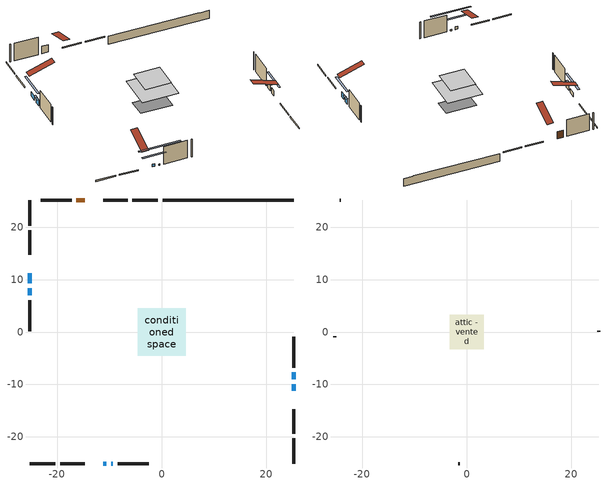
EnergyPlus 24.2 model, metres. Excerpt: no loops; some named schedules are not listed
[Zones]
conditioned space
 floor outside (Floor1 construction): -0.86,-0.86 -0.86,0.86 0.86,0.86 0.86,-0.86 z0.3
 floor adiabatic (AdiabaticFloorConstruction): -4.56,-4.56 -4.56,4.56 4.56,4.56 4.56,-4.56 z2.74
 floor foundation (Slab1 construction): -3.96,-2.29 -3.96,2.29 3.96,2.29 3.96,-2.29 z-1.93
 wall outside (RimJoist1 construction): -0.72,25.21 -5.59,25.21 / -25.21,-25.21 -20.33,-25.21 / -25.21,25.21 -25.21,20.33 / 25.21,-25.21 25.21,-20.33 z0.3:0.6
 wall outside (RimJoist2 construction): -6.52,25.21 -11.21,25.21 / -19.4,-25.21 -14.71,-25.21 / -25.21,19.4 -25.21,14.71 / 25.21,-19.4 25.21,-14.71 z0.3:0.6
 wall outside (AdiabaticWallConstruction 1): -14.74,25.21 -16.29,25.21 z0.3:2.33
 wall outside (AdiabaticWallConstruction): 25.21,-11.19 25.21,-9.94 z0.3:1.79; -11.19,-25.21 -10.55,-25.21 z0.3:1.05; -25.21,11.19 -25.21,9.29 z0.3:1.43; 25.21,-9.01 25.21,-7.72 z0.3:1.84; -25.21,8.37 -25.21,6.98 z0.3:1.96; -9.63,-25.21 -9.33,-25.21 z0.3:0.65
 wall outside (Wall1 construction): -17.22,25.21 -23.12,25.21 / -8.41,-25.21 -2.51,-25.21 / -25.21,6.05 -25.21,0.15 / 25.21,-6.79 25.21,-0.89 z0.3:5.18
 wall foundation (FoundationWall1 construction): 0.21,25.21,-1.93 0.21,25.21,0.3 22.71,25.21,0.3 22.71,25.21,0.26 25.21,25.21,0.26 25.21,25.21,-1.93
 window (WindowConstruction): 25.21,-11.18 25.21,-9.94 z0.3:1.79
 window (WindowConstruction 1): -11.18,-25.21 -10.55,-25.21 z0.3:1.05
 window (WindowConstruction 2): -25.21,11.18 -25.21,9.29 z0.3:1.43
 window (WindowConstruction 3): 25.21,-9.01 25.21,-7.72 z0.3:1.84
 window (WindowConstruction 4): -25.21,8.37 -25.21,6.98 z0.3:1.96
 window (WindowConstruction 5): -9.62,-25.21 -9.34,-25.21 z0.3:0.64
 door (Door): -14.74,25.21 -16.29,25.21 z0.3:2.33
 ceiling adiabatic (AdiabaticFloorConstruction): 4.56,-4.56 4.56,4.56 -4.56,4.56 -4.56,-4.56 z2.74
attic - vented
 floor to conditioned space (Floor2 construction Reversed): -3.26,-3.26 -3.26,3.26 3.26,3.26 3.26,-3.26 z5.18
 wall outside (Wall3 construction): -24.05,25.21 -24.28,25.21 / -1.58,-25.21 -1.35,-25.21 / -25.21,-0.78 -25.21,-1.01 / 25.21,0.04 25.21,0.27 z0.3:5.18
 roof outside (Roof1 construction): -13.81,25.21,5.18 -13.81,18.86,7.29 -12.14,18.86,7.29 -12.14,25.21,5.18; -12.11,-25.21,5.18 -12.11,-18.86,7.29 -13.79,-18.86,7.29 -13.79,-25.21,5.18; -25.21,12.11,5.18 -18.86,12.11,7.29 -18.86,13.79,7.29 -25.21,13.79,5.18; 25.21,-12.11,5.18 18.86,-12.11,7.29 18.86,-13.79,7.29 25.21,-13.79,5.18
shading: 25.21,-7.3 25.21,-13.82 25.62,-13.82 25.62,-7.3 z4.43; -7.91,-25.21 -13.82,-25.21 -13.82,-25.62 -7.91,-25.62 z3.69; -25.21,6.65 -25.21,13.82 -25.62,13.82 -25.62,6.65 z4.07; 25.21,-7.52 25.21,-9.21 25.62,-9.21 25.62,-7.52 z2.04; -25.21,6.78 -25.21,8.57 -25.62,8.57 -25.62,6.78 z2.16; -4.26,-25.21 -14.71,-25.21 -14.71,-25.62 -4.26,-25.62 z5.73
[Building]
Building 1: Terrain=Suburbs
[Site:Location]
Winnipeg Intl AP_MB: Latitude {deg}=49.91; Longitude {deg}=-97.24; Time Zone {hr}=-6; Elevation {m}=239; Keep Site Location Information=Yes
[Site:GroundTemperature:Shallow]
-2.46526, -5.11642, -5.32873, -4.07063, 0.979979, 6.00706, 10.3653, 13.1261, 13.3606, 11.1152, 6.8681, 1.99523
[Site:WaterMainsTemperature]
Calculation Method=Schedule; Temperature Schedule=mains temperature schedule
[Material] Roughness=Rough; Thermal Absorptance=0.9
Name | Thickness {m} | Conductivity {W/m-K} | Density {kg/m3} | Specific Heat {J/kg-K} | Solar Absorptance | Visible Absorptance
asphalt or fiberglass shingles | 0.00635 | 0.162714 | 1121.4 | 1465.45 | 0.84 | 0.84
ceiling loosefill ins | 0.254 | 0.0480833 | 16.02 | 1046.75 | 0.7 | 0.7
ceiling stud and cavity | 0.1397 | 0.521945 | 65.682 | 1177.47 | 0.7 | 0.7
concrete 4.0 in. | 0.1016 | 1.803125 | 2242.8 | 837.4 | 0.7 | 0.7
concrete 8.0 in. | 0.2032 | 1.803125 | 2242.8 | 837.4 | 0.7 | 0.7
door material | 0.04445 | 0.053851 | 512.64 | 1214.23 | 0.7 | 0.7
exterior vertical ins | 0.107219 | 0.029427 | 32.04 | 1214.23 | 0.7 | 0.7
floor covering | 0.0127 | 0.0433444 | 54.468 | 1339.84 | 0.6 | 0.6
floor rigid ins | 0.051816 | 0.029427 | 32.04 | 1214.23 | 0.7 | 0.7
floor rigid ins 1; wall rigid ins | 0.512978 | 0.029427 | 32.04 | 1214.23 | 0.7 | 0.7
floor stud and cavity | 0.1397 | 0.353874 | 92.3553 | 1139.71 | 0.7 | 0.7
floor stud and cavity 1 | 0.1397 | 1.75129 | 37.0049 | 1207.88 | 0.7 | 0.7
furniture material conditioned space 1 | 0.1524 | 0.115458 | 640.8 | 1214.23 | 0.6 | 0.6
gypsum board | 0.0127 | 0.160291 | 801 | 837.4 | 0.6 | 0.6
gypsum board 1 | 0.0127 | 0.160291 | 801 | 837.4 | 0.7 | 0.7
osb sheathing 0.5 in. | 0.0127 | 0.115458 | 512.64 | 1214.23 | 0.7 | 0.7
osb sheathing 0.75 in. | 0.01905 | 0.115458 | 512.64 | 1214.23 | 0.7 | 0.7
osb sheathing 2.0 in. | 0.0508 | 0.115458 | 512.64 | 1214.23 | 0.7 | 0.7
rim joist stud and cavity | 0.0508 | 0.0452492 | 125.044 | 1163.47 | 0.6 | 0.6
rim joist stud and cavity 1 | 0.0508 | 0.0291244 | 125.044 | 1163.47 | 0.6 | 0.6
wall stud and cavity | 0.1397 | 0.0785528 | 139.0536 | 1170.24 | 0.7 | 0.7
wall stud and cavity 1 | 0.0889 | 6.1454 | 50.32683 | 1063.81 | 0.6 | 0.6
wall stud and cavity 2 | 0.0889 | 0.380278 | 52.3479 | 1209.89 | 0.7 | 0.7
wall stud and cavity 3 | 0.0889 | 0.391764 | 83.0341 | 1211.67 | 0.7 | 0.7
wood siding | 0.0254 | 0.102417 | 544.68 | 1172.36 | 0.4 | 0.4
wood siding 1 | 0.00254 | 0.102417 | 544.68 | 1172.36 | 0.4 | 0.4
wood siding 2; wood siding 3; wood siding 4 | 0.0254 | 0.102417 | 544.68 | 1172.36 | 0.7 | 0.7
[WindowMaterial:SimpleGlazingSystem]
Name | U-Factor {W/m2-K} | Solar Heat Gain Coefficient
WindowMaterial | 2.12584 | 0.63
WindowMaterial 1 | 2.33536 | 0.56
WindowMaterial 2 | 2.19795 | 0.61
WindowMaterial 3 | 2.11733 | 0.63
WindowMaterial 4 | 2.10143 | 0.64
WindowMaterial 5 | 5.76658 | 0.53
[Construction]
AdiabaticFloorConstruction: floor stud and cavity 1, floor rigid ins 1, osb sheathing 0.75 in., floor covering
AdiabaticWallConstruction: wood siding 3, wall rigid ins, wall stud and cavity 2, gypsum board
AdiabaticWallConstruction 1: wood siding 4, wall rigid ins, wall stud and cavity 2, gypsum board
Door: door material
Floor1 construction: floor stud and cavity, floor rigid ins, osb sheathing 0.75 in., floor covering
Floor2 construction Reversed: gypsum board, ceiling stud and cavity, ceiling loosefill ins
FoundationWall1 construction: concrete 8.0 in., gypsum board 1
furniture construction conditioned space 1: furniture material conditioned space 1
PartitionWallConstruction: gypsum board, wall stud and cavity 3, gypsum board
RimJoist1 construction: wood siding 2, osb sheathing 2.0 in., rim joist stud and cavity
RimJoist2 construction: wood siding 2, osb sheathing 2.0 in., rim joist stud and cavity 1
Roof1 construction: asphalt or fiberglass shingles
Slab1 construction: concrete 4.0 in.
Wall1 construction: wood siding, osb sheathing 0.5 in., wall stud and cavity, gypsum board
Wall3 construction: wood siding 1, wall stud and cavity 1
WindowConstruction: WindowMaterial
WindowConstruction 1: WindowMaterial 1
WindowConstruction 2: WindowMaterial 2
WindowConstruction 3: WindowMaterial 3
WindowConstruction 4: WindowMaterial 4
WindowConstruction 5: WindowMaterial 5
[Zone] Multiplier=1; Part of Total Floor Area=Yes
Name | Volume {m3}
attic - vented | 14.5718
conditioned space | 298.1
[Space]
Name | Zone | Volume {m3}
attic - vented 1 | attic - vented | 14.5718
conditioned space 1 | conditioned space | 298.1
[ZoneInfiltration:EffectiveLeakageArea]
infil attic - vented 1: Zone or Space=attic - vented 1; Schedule=Always On Discrete; Effective Air Leakage Area {cm2}=1414.67; Stack Coefficient=0.000486203; Wind Coefficient=1.4898e-05
[ZoneMixing]
whole house fan mix: Zone or Space=attic - vented; Schedule=Always On Continuous; Design Flow Rate Calculation Method=Flow/Zone; Design Flow Rate {m3/s}=0; Source Zone or Space=conditioned space
[SurfaceProperty:ExposedFoundationPerimeter]
Slab1: Exposed Perimeter Calculation Method=TotalExposedPerimeter; Total Exposed Perimeter {m}=24.993
[InternalMass] Zone or ZoneList=conditioned space; Space or SpaceList=conditioned space 1
Name | Construction | Surface Area {m2}
furniture mass conditioned space 1 | furniture construction conditioned space 1 | 48.8799
partition wall mass | PartitionWallConstruction | 122.2
[Lights]
interior lighting: Zone or ZoneList or Space or SpaceList=conditioned space 1; Schedule=interior lighting schedule; Design Level Calculation Method=LightingLevel; Lighting Level {W}=343.2; Return Air Fraction=0; Fraction Radiant=0.6; Fraction Visible=0.2; Fraction Replaceable=1
[People]
occupants: Zone or ZoneList or Space or SpaceList=conditioned space 1; Number of People Schedule=occupants schedule; Number of People Calculation Method=People; Number of People=3; Fraction Radiant=0.314171; Sensible Heat Fraction=0.56303; Activity Level Schedule=occupants activity schedule; Carbon Dioxide Generation Rate {m3/s-W}=0; Enable ASHRAE 55 Comfort Warnings=No; Mean Radiant Temperature Calculation Type=EnclosureAveraged
[ElectricEquipment] Zone or ZoneList or Space or SpaceList=conditioned space 1; Design Level Calculation Method=EquipmentLevel
Name | Schedule | Design Level {W} | Fraction Latent | Fraction Radiant | Fraction Lost
clothes dryer | clothes dryer schedule | 140.772 | 0.015 | 0.081 | 0.85
clothes washer | clothes washer schedule | 32.1985 | 0.03 | 0.162 | 0.7
cooking range | cooking range schedule | 215.147 | 0.08 | 0.432 | 0.2
dishwasher | dishwasher schedule | 66.8632 | 0.3 | 0.18 | 0.4
fridge | fridge schedule | 72.9452 | 0 | 0.6 | 0
mech vent house fan | mech vent house fan schedule | 10 | 0 | 0 | 1
mech vent house fan cfis | mech vent house fan cfis schedule | 0 | 0 | 0 | 0
misc plug loads | misc plug loads schedule | 494.7 | 0.045 | 0.513 | 0.1
whole house fan | Always On Discrete | 0 | 0 | 0 | 1
[OtherEquipment] Zone or ZoneList or Space or SpaceList=conditioned space 1; Design Level Calculation Method=EquipmentLevel
Name | Fuel Type | Schedule | Design Level {W} | Fraction Latent | Fraction Radiant | Fraction Lost
clothes dryer 1 | Electricity | clothes dryer schedule | 0 | 0.015 | 0.081 | 0.85
cooking range 1 | Electricity | cooking range schedule | 0 | 0.08 | 0.432 | 0.2
general water use latent | None | general water use schedule | 62.594 | 1 | 0 | 0
general water use sensible | None | general water use schedule | -61.6891 | 0 | 0.6 | 0
mech vent house fan latent load | None | Always On Discrete | 0 | 1 | 0 | 0
mech vent house fan sensible load | None | Always On Discrete | 0 | 0 | 0 | 0
water heater energy adjustment1 | NaturalGas | Always On Discrete | 0.01 | 0 | 0 | 1
[ZoneInfiltration:DesignFlowRate] Zone or ZoneList or Space or SpaceList=conditioned space 1; Schedule=Always On Discrete; Design Flow Rate Calculation Method=Flow/Zone; Design Flow Rate {m3/s}=0
infil flow; natural vent flow; whole house fan flow
[AvailabilityManager:Scheduled]
furnace airloop Availability Manager: Schedule=Always On Discrete
[Foundation:Kiva]
Foundation Kiva 1: Initial Indoor Air Temperature {C}=21; Wall Height Above Grade {m}=0.300015; Wall Depth Below Slab {m}=0.2032; Custom Block Material Name 1=exterior vertical ins; Custom Block Depth 1 {m}=2.23001; Custom Block X Position 1 {m}=0.2159; Custom Block Z Position 1 {m}=0
[Foundation:Kiva:Settings]
Soil Conductivity {W/m-K}=0.849921; Soil Density {kg/m3}=1842.3; Soil Specific Heat {J/kg-K}=418.7; Ground Solar Absorptivity=0.9; Ground Thermal Absorptivity=0.9; Ground Surface Roughness {m}=0.03; Far-Field Width {m}=40; Deep-Ground Boundary Condition=ZeroFlux; Deep-Ground Depth {m}=40; Minimum Cell Dimension {m}=0.2; Maximum Cell Growth Coefficient=3; Simulation Timestep=Timestep
[Exterior:Lights]
exterior lighting: Schedule=exterior lighting schedule; Design Level {W}=75.6
[EnergyManagementSystem:GlobalVariable]
furnace_airloop_Fan_RTF
infil_program_Qfan
infil_program_Qinf
natural_vent_program_Qnv
natural_vent_program_Qwhf
[EnergyManagementSystem:Sensor]
Name | Output:Variable or Output:Meter Index Key | Output:Variable or Output:Meter
airflow_gain | infil flow | Infiltration Sensible Heat Gain Energy
airflow_gain_1 | natural vent flow | Infiltration Sensible Heat Gain Energy
airflow_gain_2 | whole house fan flow | Infiltration Sensible Heat Gain Energy
airflow_loss | infil flow | Infiltration Sensible Heat Loss Energy
airflow_loss_1 | natural vent flow | Infiltration Sensible Heat Loss Energy
airflow_loss_2 | whole house fan flow | Infiltration Sensible Heat Loss Energy
clg_load_cond |  | Cooling:EnergyTransfer:Zone:CONDITIONED SPACE
clg_sp_s; clg_sp_s_1 | cooling setpoint | Schedule Value
clothes_dryer_exhaust_0_sch_s | clothes dryer exhaust 0 schedule | Schedule Value
cool_season | cooling season schedule | Schedule Value
htg_load_cond |  | Heating:EnergyTransfer:Zone:CONDITIONED SPACE
htg_sp_s; htg_sp_s_1 | heating setpoint | Schedule Value
ig_ee_conv | clothes dryer | Electric Equipment Convective Heating Energy
ig_ee_conv_2 | cooking range | Electric Equipment Convective Heating Energy
ig_ee_conv_4 | fridge | Electric Equipment Convective Heating Energy
ig_ee_conv_5 | misc plug loads | Electric Equipment Convective Heating Energy
ig_ee_conv_6 | whole house fan | Electric Equipment Convective Heating Energy
ig_ee_rad | clothes dryer | Electric Equipment Radiant Heating Energy
ig_ee_rad_2 | cooking range | Electric Equipment Radiant Heating Energy
ig_ee_rad_4 | fridge | Electric Equipment Radiant Heating Energy
ig_ee_rad_5 | misc plug loads | Electric Equipment Radiant Heating Energy
ig_ee_rad_6 | whole house fan | Electric Equipment Radiant Heating Energy
ig_lgt_conv | interior lighting | Lights Convective Heating Energy
ig_lgt_rad | interior lighting | Lights Radiant Heating Energy
ig_lgt_vis | interior lighting | Lights Visible Radiation Heating Energy
ig_oe_conv | clothes dryer 1 | Other Equipment Convective Heating Energy
ig_oe_conv_1 | cooking range 1 | Other Equipment Convective Heating Energy
ig_oe_conv_2 | general water use latent | Other Equipment Convective Heating Energy
ig_oe_conv_3 | general water use sensible | Other Equipment Convective Heating Energy
ig_oe_conv_4 | water heater energy adjustment1 | Other Equipment Convective Heating Energy
ig_oe_rad | clothes dryer 1 | Other Equipment Radiant Heating Energy
ig_oe_rad_1 | cooking range 1 | Other Equipment Radiant Heating Energy
ig_oe_rad_2 | general water use latent | Other Equipment Radiant Heating Energy
ig_oe_rad_3 | general water use sensible | Other Equipment Radiant Heating Energy
ig_oe_rad_4 | water heater energy adjustment1 | Other Equipment Radiant Heating Energy
ig_ppl_conv | occupants | People Convective Heating Energy
ig_ppl_rad | occupants | People Radiant Heating Energy
im_conv | furniture mass conditioned space 1 | Surface Inside Face Convection Heat Gain Energy
im_conv_1 | partition wall mass | Surface Inside Face Convection Heat Gain Energy
im_ig | furniture mass conditioned space 1 | Surface Inside Face Internal Gains Radiation Heat Gain Energy
im_ig_1 | partition wall mass | Surface Inside Face Internal Gains Radiation Heat Gain Energy
im_lgt | furniture mass conditioned space 1 | Surface Inside Face Lights Radiation Heat Gain Energy
im_lgt_1 | partition wall mass | Surface Inside Face Lights Radiation Heat Gain Energy
im_sol | furniture mass conditioned space 1 | Surface Inside Face Solar Radiation Heat Gain Energy
im_sol_1 | partition wall mass | Surface Inside Face Solar Radiation Heat Gain Energy
im_surf | furniture mass conditioned space 1 | Surface Inside Face Net Surface Thermal Radiation Heat Gain Energy
im_surf_1 | partition wall mass | Surface Inside Face Net Surface Thermal Radiation Heat Gain Energy
mv_conv | mech vent house fan | Electric Equipment Convective Heating Energy
mv_conv_1 | mech vent house fan cfis | Electric Equipment Convective Heating Energy
mv_conv_2 | mech vent house fan latent load | Other Equipment Convective Heating Energy
mv_conv_3 | mech vent house fan sensible load | Other Equipment Convective Heating Energy
mv_rad | mech vent house fan | Electric Equipment Radiant Heating Energy
mv_rad_1 | mech vent house fan cfis | Electric Equipment Radiant Heating Energy
mv_rad_2 | mech vent house fan latent load | Other Equipment Radiant Heating Energy
mv_rad_3 | mech vent house fan sensible load | Other Equipment Radiant Heating Energy
natural_vent_s | natural vent schedule | Schedule Value
out_pb_s |  | Site Outdoor Air Barometric Pressure
out_wt_s |  | Site Outdoor Air Humidity Ratio
site_vw_s |  | Site Wind Speed
ss_back_out | Window1 | Surface Window Shortwave from Zone Back Out Window Heat Transfer Rate
ss_back_out_1 | Window2 | Surface Window Shortwave from Zone Back Out Window Heat Transfer Rate
ss_back_out_2 | Window3 | Surface Window Shortwave from Zone Back Out Window Heat Transfer Rate
ss_back_out_3 | Window5 | Surface Window Shortwave from Zone Back Out Window Heat Transfer Rate
ss_back_out_4 | Window6 | Surface Window Shortwave from Zone Back Out Window Heat Transfer Rate
ss_back_out_5 | Window7 | Surface Window Shortwave from Zone Back Out Window Heat Transfer Rate
ss_conv | Door1 | Surface Inside Face Convection Heat Gain Energy
ss_conv_1 | Window1 | Surface Inside Face Convection Heat Gain Energy
ss_conv_2 | Window2 | Surface Inside Face Convection Heat Gain Energy
ss_conv_3 | Window3 | Surface Inside Face Convection Heat Gain Energy
ss_conv_4 | Window5 | Surface Inside Face Convection Heat Gain Energy
ss_conv_5 | Window6 | Surface Inside Face Convection Heat Gain Energy
ss_conv_6 | Window7 | Surface Inside Face Convection Heat Gain Energy
ss_ig | Door1 | Surface Inside Face Internal Gains Radiation Heat Gain Energy
ss_ig_1 | Window1 | Surface Inside Face Internal Gains Radiation Heat Gain Energy
ss_ig_2 | Window2 | Surface Inside Face Internal Gains Radiation Heat Gain Energy
ss_ig_3 | Window3 | Surface Inside Face Internal Gains Radiation Heat Gain Energy
ss_ig_4 | Window5 | Surface Inside Face Internal Gains Radiation Heat Gain Energy
ss_ig_5 | Window6 | Surface Inside Face Internal Gains Radiation Heat Gain Energy
ss_ig_6 | Window7 | Surface Inside Face Internal Gains Radiation Heat Gain Energy
ss_lgt | Door1 | Surface Inside Face Lights Radiation Heat Gain Energy
ss_sol | Door1 | Surface Inside Face Solar Radiation Heat Gain Energy
ss_surf | Door1 | Surface Inside Face Net Surface Thermal Radiation Heat Gain Energy
ss_surf_1 | Window1 | Surface Inside Face Net Surface Thermal Radiation Heat Gain Energy
ss_surf_2 | Window2 | Surface Inside Face Net Surface Thermal Radiation Heat Gain Energy
ss_surf_3 | Window3 | Surface Inside Face Net Surface Thermal Radiation Heat Gain Energy
ss_surf_4 | Window5 | Surface Inside Face Net Surface Thermal Radiation Heat Gain Energy
ss_surf_5 | Window6 | Surface Inside Face Net Surface Thermal Radiation Heat Gain Energy
ss_surf_6 | Window7 | Surface Inside Face Net Surface Thermal Radiation Heat Gain Energy
ss_trans_in | Window1 | Surface Window Transmitted Solar Radiation Rate
ss_trans_in_1 | Window2 | Surface Window Transmitted Solar Radiation Rate
ss_trans_in_2 | Window3 | Surface Window Transmitted Solar Radiation Rate
ss_trans_in_3 | Window5 | Surface Window Transmitted Solar Radiation Rate
ss_trans_in_4 | Window6 | Surface Window Transmitted Solar Radiation Rate
ss_trans_in_5 | Window7 | Surface Window Transmitted Solar Radiation Rate
ss_trans_out | Window1 | Surface Inside Face Initial Transmitted Diffuse Transmitted Out Window Solar Radiation Rate
ss_trans_out_1 | Window2 | Surface Inside Face Initial Transmitted Diffuse Transmitted Out Window Solar Radiation Rate
ss_trans_out_2 | Window3 | Surface Inside Face Initial Transmitted Diffuse Transmitted Out Window Solar Radiation Rate
ss_trans_out_3 | Window5 | Surface Inside Face Initial Transmitted Diffuse Transmitted Out Window Solar Radiation Rate
ss_trans_out_4 | Window6 | Surface Inside Face Initial Transmitted Diffuse Transmitted Out Window Solar Radiation Rate
ss_trans_out_5 | Window7 | Surface Inside Face Initial Transmitted Diffuse Transmitted Out Window Solar Radiation Rate
s_conv | Floor1 | Surface Inside Face Convection Heat Gain Energy
s_conv_1 | Floor2 | Surface Inside Face Convection Heat Gain Energy
s_conv_10 | RimJoist2:180 | Surface Inside Face Convection Heat Gain Energy
s_conv_11 | RimJoist2:270 | Surface Inside Face Convection Heat Gain Energy
s_conv_12 | RimJoist2:90 | Surface Inside Face Convection Heat Gain Energy
s_conv_13 | Slab1 | Surface Inside Face Convection Heat Gain Energy
s_conv_14 | Wall1:0 | Surface Inside Face Convection Heat Gain Energy
s_conv_15 | Wall1:180 | Surface Inside Face Convection Heat Gain Energy
s_conv_16 | Wall1:270 | Surface Inside Face Convection Heat Gain Energy
s_conv_17 | Wall1:90 | Surface Inside Face Convection Heat Gain Energy
s_conv_2 | FoundationWall1 | Surface Inside Face Convection Heat Gain Energy
s_conv_3 | inferred conditioned ceiling | Surface Inside Face Convection Heat Gain Energy
s_conv_4 | inferred conditioned floor | Surface Inside Face Convection Heat Gain Energy
s_conv_5 | RimJoist1:0 | Surface Inside Face Convection Heat Gain Energy
s_conv_6 | RimJoist1:180 | Surface Inside Face Convection Heat Gain Energy
s_conv_7 | RimJoist1:270 | Surface Inside Face Convection Heat Gain Energy
s_conv_8 | RimJoist1:90 | Surface Inside Face Convection Heat Gain Energy
s_conv_9 | RimJoist2:0 | Surface Inside Face Convection Heat Gain Energy
s_ig | Floor1 | Surface Inside Face Internal Gains Radiation Heat Gain Energy
s_ig_1 | Floor2 | Surface Inside Face Internal Gains Radiation Heat Gain Energy
s_ig_10 | RimJoist2:180 | Surface Inside Face Internal Gains Radiation Heat Gain Energy
s_ig_11 | RimJoist2:270 | Surface Inside Face Internal Gains Radiation Heat Gain Energy
s_ig_12 | RimJoist2:90 | Surface Inside Face Internal Gains Radiation Heat Gain Energy
s_ig_13 | Slab1 | Surface Inside Face Internal Gains Radiation Heat Gain Energy
s_ig_14 | Wall1:0 | Surface Inside Face Internal Gains Radiation Heat Gain Energy
s_ig_15 | Wall1:180 | Surface Inside Face Internal Gains Radiation Heat Gain Energy
s_ig_16 | Wall1:270 | Surface Inside Face Internal Gains Radiation Heat Gain Energy
s_ig_17 | Wall1:90 | Surface Inside Face Internal Gains Radiation Heat Gain Energy
s_ig_2 | FoundationWall1 | Surface Inside Face Internal Gains Radiation Heat Gain Energy
s_ig_3 | inferred conditioned ceiling | Surface Inside Face Internal Gains Radiation Heat Gain Energy
s_ig_4 | inferred conditioned floor | Surface Inside Face Internal Gains Radiation Heat Gain Energy
s_ig_5 | RimJoist1:0 | Surface Inside Face Internal Gains Radiation Heat Gain Energy
s_ig_6 | RimJoist1:180 | Surface Inside Face Internal Gains Radiation Heat Gain Energy
s_ig_7 | RimJoist1:270 | Surface Inside Face Internal Gains Radiation Heat Gain Energy
s_ig_8 | RimJoist1:90 | Surface Inside Face Internal Gains Radiation Heat Gain Energy
s_ig_9 | RimJoist2:0 | Surface Inside Face Internal Gains Radiation Heat Gain Energy
s_lgt | Floor1 | Surface Inside Face Lights Radiation Heat Gain Energy
s_lgt_1 | Floor2 | Surface Inside Face Lights Radiation Heat Gain Energy
s_lgt_10 | RimJoist2:180 | Surface Inside Face Lights Radiation Heat Gain Energy
s_lgt_11 | RimJoist2:270 | Surface Inside Face Lights Radiation Heat Gain Energy
s_lgt_12 | RimJoist2:90 | Surface Inside Face Lights Radiation Heat Gain Energy
s_lgt_13 | Slab1 | Surface Inside Face Lights Radiation Heat Gain Energy
s_lgt_14 | Wall1:0 | Surface Inside Face Lights Radiation Heat Gain Energy
s_lgt_15 | Wall1:180 | Surface Inside Face Lights Radiation Heat Gain Energy
s_lgt_16 | Wall1:270 | Surface Inside Face Lights Radiation Heat Gain Energy
s_lgt_17 | Wall1:90 | Surface Inside Face Lights Radiation Heat Gain Energy
s_lgt_2 | FoundationWall1 | Surface Inside Face Lights Radiation Heat Gain Energy
s_lgt_3 | inferred conditioned ceiling | Surface Inside Face Lights Radiation Heat Gain Energy
s_lgt_4 | inferred conditioned floor | Surface Inside Face Lights Radiation Heat Gain Energy
s_lgt_5 | RimJoist1:0 | Surface Inside Face Lights Radiation Heat Gain Energy
s_lgt_6 | RimJoist1:180 | Surface Inside Face Lights Radiation Heat Gain Energy
s_lgt_7 | RimJoist1:270 | Surface Inside Face Lights Radiation Heat Gain Energy
s_lgt_8 | RimJoist1:90 | Surface Inside Face Lights Radiation Heat Gain Energy
s_lgt_9 | RimJoist2:0 | Surface Inside Face Lights Radiation Heat Gain Energy
s_sol | Floor1 | Surface Inside Face Solar Radiation Heat Gain Energy
s_sol_1 | Floor2 | Surface Inside Face Solar Radiation Heat Gain Energy
s_sol_10 | RimJoist2:180 | Surface Inside Face Solar Radiation Heat Gain Energy
s_sol_11 | RimJoist2:270 | Surface Inside Face Solar Radiation Heat Gain Energy
s_sol_12 | RimJoist2:90 | Surface Inside Face Solar Radiation Heat Gain Energy
s_sol_13 | Slab1 | Surface Inside Face Solar Radiation Heat Gain Energy
s_sol_14 | Wall1:0 | Surface Inside Face Solar Radiation Heat Gain Energy
s_sol_15 | Wall1:180 | Surface Inside Face Solar Radiation Heat Gain Energy
s_sol_16 | Wall1:270 | Surface Inside Face Solar Radiation Heat Gain Energy
s_sol_17 | Wall1:90 | Surface Inside Face Solar Radiation Heat Gain Energy
s_sol_2 | FoundationWall1 | Surface Inside Face Solar Radiation Heat Gain Energy
s_sol_3 | inferred conditioned ceiling | Surface Inside Face Solar Radiation Heat Gain Energy
s_sol_4 | inferred conditioned floor | Surface Inside Face Solar Radiation Heat Gain Energy
s_sol_5 | RimJoist1:0 | Surface Inside Face Solar Radiation Heat Gain Energy
s_sol_6 | RimJoist1:180 | Surface Inside Face Solar Radiation Heat Gain Energy
s_sol_7 | RimJoist1:270 | Surface Inside Face Solar Radiation Heat Gain Energy
s_sol_8 | RimJoist1:90 | Surface Inside Face Solar Radiation Heat Gain Energy
s_sol_9 | RimJoist2:0 | Surface Inside Face Solar Radiation Heat Gain Energy
s_surf | Floor1 | Surface Inside Face Net Surface Thermal Radiation Heat Gain Energy
s_surf_1 | Floor2 | Surface Inside Face Net Surface Thermal Radiation Heat Gain Energy
s_surf_10 | RimJoist2:180 | Surface Inside Face Net Surface Thermal Radiation Heat Gain Energy
